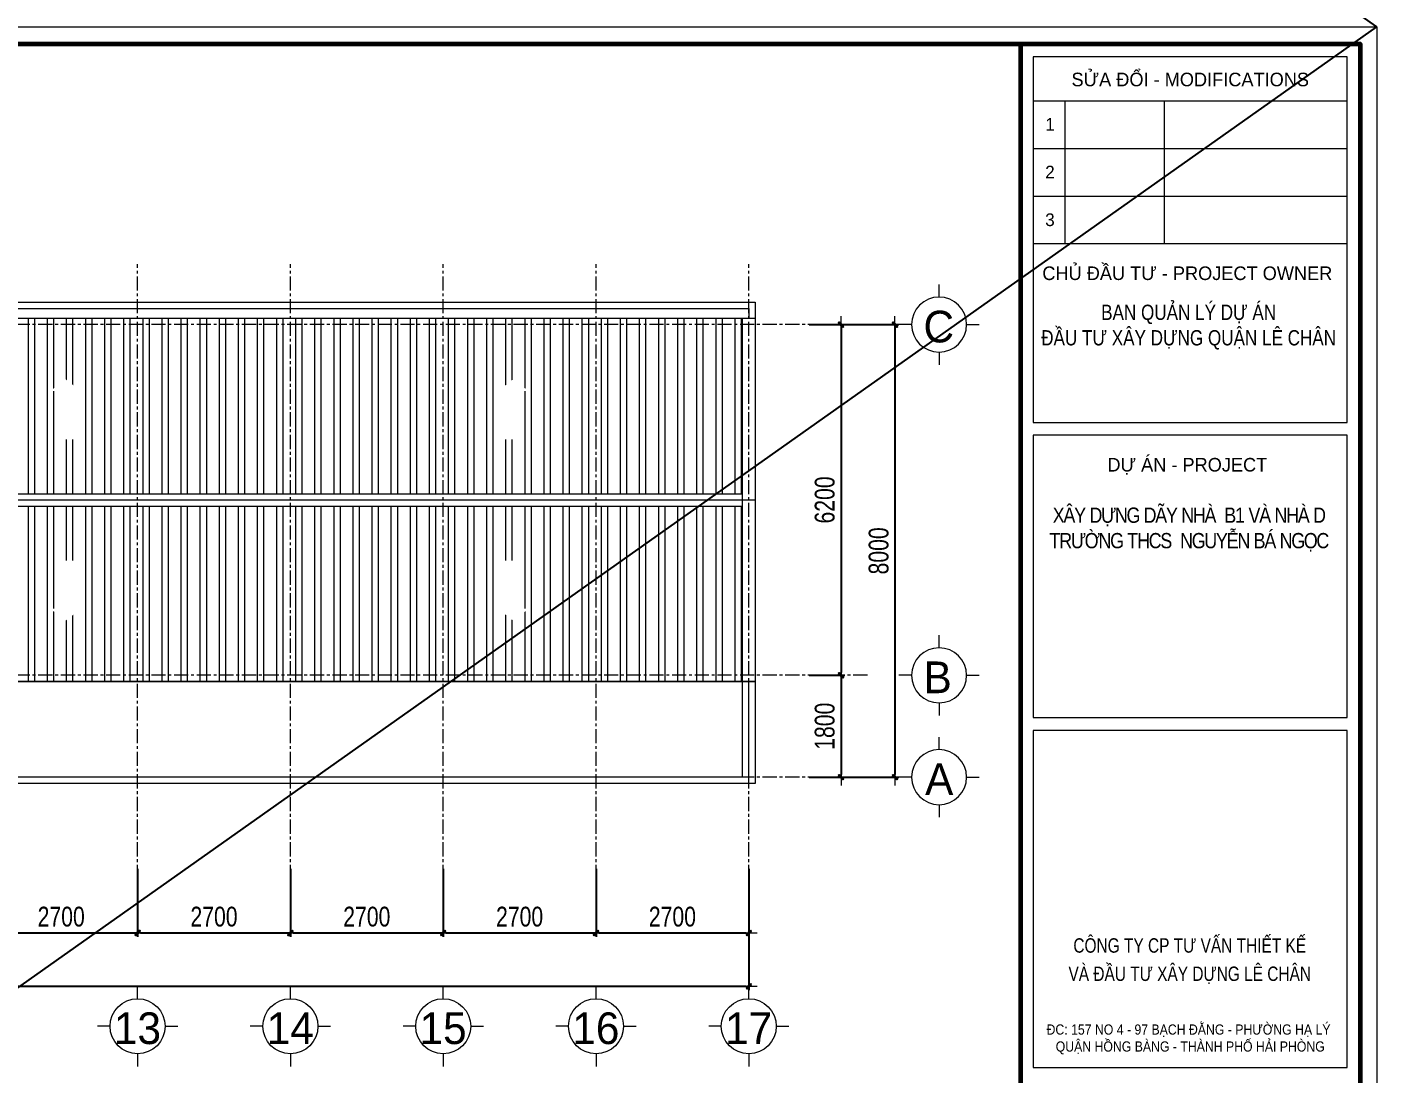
# Model space of a CAD drawing. Header units: millimetres. Extents: x 5243337 to 5938936, y 490824 to 785930.
# Drawn here: x 5824927 to 5848782, y 621507 to 640013 of the extents above; entities that cross this region are included whole.
import ezdxf
from ezdxf.enums import TextEntityAlignment as Align

# ---------------------------------------------------------------- set-up
doc = ezdxf.new("R2010")
doc.units = ezdxf.units.MM
doc.header["$MEASUREMENT"] = 0
doc.header["$PDMODE"] = 32
doc.linetypes.add('CENTER', pattern=[2, 1.25, -0.25, 0.25, -0.25])
doc.layers.get('0').update_dxf_attribs({"lineweight": 0})
doc.layers.get('Defpoints').update_dxf_attribs({"lineweight": 0})
for name, color, linetype, lineweight in [('08. Net Text', 3, 'Continuous', 13), ('dim', 144, 'Continuous', 13), ('hatch1', 136, 'Continuous', 9), ('Khungten_LCDI', 7, 'Continuous', 25), ('LC Dim', 8, 'Continuous', 18), ('LC Hatch', 252, 'Continuous', 9), ('LC ISO', 153, 'Continuous', 13), ('LC Net manh', 9, 'Continuous', 5), ('LC Net thay', 7, 'Continuous', 25), ('LC Text1', 3, 'Continuous', 20), ('text', 1, 'Continuous', 20), ('thay1', 63, 'Continuous', 18), ('truc', 76, 'CENTER', 9)]:
    doc.layers.add(name, color=color, linetype=linetype, lineweight=lineweight)
doc.layers.add('KCS_Plotter', color=11, linetype='Continuous', plot=False)
doc.layers.add('KICHTHUOC', color=9, linetype='Continuous')
doc.styles.add('EG Hai', font='VHAVANB.TTF')
doc.styles.add('HOATBIF', font='hoatbif.shx', dxfattribs={"width": 0.8})
doc.styles.add('Khungten', font='VHAVAN.TTF', dxfattribs={"width": 0.9, "height": 5000})
doc.styles.add('Text Khung Ten', font='VHAVAN.TTF')
doc.styles.add('Title', font='VHBLACK.TTF')
doc.dimstyles.new('1-100', dxfattribs={"dimscale": 100, "dimtxt": 2.5, "dimasz": 0.35, "dimexe": 0.5, "dimexo": 0, "dimgap": 0.8, "dimtad": 1, "dimdec": 0, "dimzin": 0, "dimdsep": 46, "dimtxsty": 'HOATBIF', "dimblk1": 'DOT', "dimblk2": 'DOT', "dimsah": 1, "dimcen": -1, "dimdle": 1, "dimclrd": 256, "dimclre": 256, "dimclrt": 4, "dimadec": 3, "dimazin": 2, "dimtfac": 0.3333333333333333, "dimtdec": 0, "dimtix": 1, "dimtmove": 2, "dimatfit": 3, "dimldrblk": 'DOT', "dimfxl": 1, "dimtvp": 0.8333333333333334, "dimtolj": 1, "dimtzin": 0, "dimarcsym": 0})

# ---------------------------------------------------------------- blocks, each defined once
blk = doc.blocks.new('DOT')
at = {"layer": 'dim'}
for p, q in [((-3, 0), (3, 0)), ((-1, -1), (1, 1))]:
    blk.add_line(p, q, dxfattribs=at)
blk.add_lwpolyline([(0.5, 1), (-1, -0.5), (-0.5, -1), (1, 0.5)], close=True, dxfattribs=at)
blk = doc.blocks.new('*D579')
at = {"layer": 'Defpoints', "color": 0, "ltscale": 300, "transparency": 16777216}
for p in [(5793031.205144582, 625135.9203463446), (5837681.205144582, 625135.9203463446), (5837681.205144582, 623057.2621225046)]:
    blk.add_point(p, dxfattribs=at)
at = {"layer": 'LC Dim', "lineweight": -2, "ltscale": 300, "transparency": 16777216}
for p, q in [((5793031.205144582, 625135.9203463446), (5793031.205144582, 622987.2621225046)), ((5837681.205144582, 625135.9203463446), (5837681.205144582, 622987.2621225046)), ((5793080.205144582, 623057.2621225046), (5837632.205144582, 623057.2621225046))]:
    blk.add_line(p, q, dxfattribs=at)
at = {"layer": 'LC Dim', "lineweight": -2, "ltscale": 300, "transparency": 16777216, "xscale": 49, "yscale": 49, "zscale": 49, "rotation": 180}
blk.add_blockref('DOT', (5793031.205144582, 623057.2621225046), dxfattribs=at)
at = {"layer": 'LC Dim', "lineweight": -2, "ltscale": 300, "transparency": 16777216, "xscale": 49, "yscale": 49, "zscale": 49}
blk.add_blockref('DOT', (5837681.205144582, 623057.2621225046), dxfattribs=at)
at = {"layer": 'LC Dim', "color": 4, "ltscale": 300, "transparency": 16777216, "insert": (5815356.205144582, 623344.2621225046), "char_height": 350, "attachment_point": 5, "style": 'HOATBIF'}
blk.add_mtext('\\A1;44650', dxfattribs=at)
blk = doc.blocks.new('_Dot')
at = {"color": 0, "linetype": 'ByBlock', "lineweight": -2}
blk.add_line((-0.5, 0), (-1, 0), dxfattribs=at)
at = {"color": 0, "linetype": 'ByBlock', "const_width": 0.5}
blk.add_lwpolyline([(-0.25, 0, 1), (0.25, 0, 1)], format="xyb", close=True, dxfattribs=at)
blk = doc.blocks.new('*D592')
at = {"layer": 'Defpoints', "color": 0, "ltscale": 300, "transparency": 16777216}
for p in [(5824181.205144582, 625135.9203463446), (5826881.205144582, 625135.9203463446), (5826881.205144582, 623999.226437846)]:
    blk.add_point(p, dxfattribs=at)
at = {"layer": 'LC Dim', "lineweight": -2, "ltscale": 300, "transparency": 16777216}
for p, q in [((5824181.205144582, 625135.9203463446), (5824181.205144582, 623929.226437846)), ((5826881.205144582, 625135.9203463446), (5826881.205144582, 623929.226437846)), ((5824230.205144582, 623999.226437846), (5826832.205144582, 623999.226437846))]:
    blk.add_line(p, q, dxfattribs=at)
at = {"layer": 'LC Dim', "lineweight": -2, "ltscale": 300, "transparency": 16777216, "xscale": 49, "yscale": 49, "zscale": 49, "rotation": 180}
blk.add_blockref('DOT', (5824181.205144582, 623999.226437846), dxfattribs=at)
at = {"layer": 'LC Dim', "lineweight": -2, "ltscale": 300, "transparency": 16777216, "xscale": 49, "yscale": 49, "zscale": 49}
blk.add_blockref('DOT', (5826881.205144582, 623999.226437846), dxfattribs=at)
at = {"layer": 'LC Dim', "color": 4, "ltscale": 300, "transparency": 16777216, "insert": (5825531.205144582, 624286.226437846), "char_height": 350, "attachment_point": 5, "style": 'HOATBIF'}
blk.add_mtext('\\A1;2700', dxfattribs=at)
blk = doc.blocks.new('*D593')
at = {"layer": 'Defpoints', "color": 0, "ltscale": 300, "transparency": 16777216}
for p in [(5826881.205144582, 625135.9203463446), (5829581.205144582, 625135.9203463446), (5829581.205144582, 623999.226437846)]:
    blk.add_point(p, dxfattribs=at)
at = {"layer": 'LC Dim', "lineweight": -2, "ltscale": 300, "transparency": 16777216}
for p, q in [((5826881.205144582, 625135.9203463446), (5826881.205144582, 623929.226437846)), ((5829581.205144582, 625135.9203463446), (5829581.205144582, 623929.226437846)), ((5826930.205144582, 623999.226437846), (5829532.205144582, 623999.226437846))]:
    blk.add_line(p, q, dxfattribs=at)
at = {"layer": 'LC Dim', "lineweight": -2, "ltscale": 300, "transparency": 16777216, "xscale": 49, "yscale": 49, "zscale": 49, "rotation": 180}
blk.add_blockref('DOT', (5826881.205144582, 623999.226437846), dxfattribs=at)
at = {"layer": 'LC Dim', "lineweight": -2, "ltscale": 300, "transparency": 16777216, "xscale": 49, "yscale": 49, "zscale": 49}
blk.add_blockref('DOT', (5829581.205144582, 623999.226437846), dxfattribs=at)
at = {"layer": 'LC Dim', "color": 4, "ltscale": 300, "transparency": 16777216, "insert": (5828231.205144582, 624286.226437846), "char_height": 350, "attachment_point": 5, "style": 'HOATBIF'}
blk.add_mtext('\\A1;2700', dxfattribs=at)
blk = doc.blocks.new('*D594')
at = {"layer": 'Defpoints', "color": 0, "ltscale": 300, "transparency": 16777216}
for p in [(5829581.205144582, 625135.9203463446), (5832281.205144582, 625135.9203463446), (5832281.205144582, 623999.226437846)]:
    blk.add_point(p, dxfattribs=at)
at = {"layer": 'LC Dim', "lineweight": -2, "ltscale": 300, "transparency": 16777216}
for p, q in [((5829581.205144582, 625135.9203463446), (5829581.205144582, 623929.226437846)), ((5832281.205144582, 625135.9203463446), (5832281.205144582, 623929.226437846)), ((5829630.205144582, 623999.226437846), (5832232.205144582, 623999.226437846))]:
    blk.add_line(p, q, dxfattribs=at)
at = {"layer": 'LC Dim', "lineweight": -2, "ltscale": 300, "transparency": 16777216, "xscale": 49, "yscale": 49, "zscale": 49, "rotation": 180}
blk.add_blockref('DOT', (5829581.205144582, 623999.226437846), dxfattribs=at)
at = {"layer": 'LC Dim', "lineweight": -2, "ltscale": 300, "transparency": 16777216, "xscale": 49, "yscale": 49, "zscale": 49}
blk.add_blockref('DOT', (5832281.205144582, 623999.226437846), dxfattribs=at)
at = {"layer": 'LC Dim', "color": 4, "ltscale": 300, "transparency": 16777216, "insert": (5830931.205144582, 624286.226437846), "char_height": 350, "attachment_point": 5, "style": 'HOATBIF'}
blk.add_mtext('\\A1;2700', dxfattribs=at)
blk = doc.blocks.new('*D595')
at = {"layer": 'Defpoints', "color": 0, "ltscale": 300, "transparency": 16777216}
for p in [(5832281.205144582, 625135.9203463446), (5834981.205144582, 625135.9203463446), (5834981.205144582, 623999.226437846)]:
    blk.add_point(p, dxfattribs=at)
at = {"layer": 'LC Dim', "lineweight": -2, "ltscale": 300, "transparency": 16777216}
for p, q in [((5832281.205144582, 625135.9203463446), (5832281.205144582, 623929.226437846)), ((5834981.205144582, 625135.9203463446), (5834981.205144582, 623929.226437846)), ((5832330.205144582, 623999.226437846), (5834932.205144582, 623999.226437846))]:
    blk.add_line(p, q, dxfattribs=at)
at = {"layer": 'LC Dim', "lineweight": -2, "ltscale": 300, "transparency": 16777216, "xscale": 49, "yscale": 49, "zscale": 49, "rotation": 180}
blk.add_blockref('DOT', (5832281.205144582, 623999.226437846), dxfattribs=at)
at = {"layer": 'LC Dim', "lineweight": -2, "ltscale": 300, "transparency": 16777216, "xscale": 49, "yscale": 49, "zscale": 49}
blk.add_blockref('DOT', (5834981.205144582, 623999.226437846), dxfattribs=at)
at = {"layer": 'LC Dim', "color": 4, "ltscale": 300, "transparency": 16777216, "insert": (5833631.205144582, 624286.226437846), "char_height": 350, "attachment_point": 5, "style": 'HOATBIF'}
blk.add_mtext('\\A1;2700', dxfattribs=at)
blk = doc.blocks.new('*D596')
at = {"layer": 'Defpoints', "color": 0, "ltscale": 300, "transparency": 16777216}
for p in [(5834981.205144582, 625135.9203463446), (5837681.205144582, 625135.9203463446), (5837681.205144582, 623999.226437846)]:
    blk.add_point(p, dxfattribs=at)
at = {"layer": 'LC Dim', "lineweight": -2, "ltscale": 300, "transparency": 16777216}
for p, q in [((5834981.205144582, 625135.9203463446), (5834981.205144582, 623929.226437846)), ((5837681.205144582, 625135.9203463446), (5837681.205144582, 623929.226437846)), ((5835030.205144582, 623999.226437846), (5837632.205144582, 623999.226437846))]:
    blk.add_line(p, q, dxfattribs=at)
at = {"layer": 'LC Dim', "lineweight": -2, "ltscale": 300, "transparency": 16777216, "xscale": 49, "yscale": 49, "zscale": 49, "rotation": 180}
blk.add_blockref('DOT', (5834981.205144582, 623999.226437846), dxfattribs=at)
at = {"layer": 'LC Dim', "lineweight": -2, "ltscale": 300, "transparency": 16777216, "xscale": 49, "yscale": 49, "zscale": 49}
blk.add_blockref('DOT', (5837681.205144582, 623999.226437846), dxfattribs=at)
at = {"layer": 'LC Dim', "color": 4, "ltscale": 300, "transparency": 16777216, "insert": (5836331.205144582, 624286.226437846), "char_height": 350, "attachment_point": 5, "style": 'HOATBIF'}
blk.add_mtext('\\A1;2700', dxfattribs=at)
blk = doc.blocks.new('TTRUC')
at = {"layer": 'LC ISO'}
for p, q in [((0, 6.94551799677526), (0, 10.13175513561828)), ((-6.94551799677526, 0), (-10.13175513561828, 0)), ((6.94551799677526, 0), (10.13175513561828, 0)), ((0, -6.94551799677526), (0, -10.13175513561828))]:
    blk.add_line(p, q, dxfattribs=at)
at = {"layer": 'LC Net manh'}
blk.add_circle((0, 0), 6.94551799677526, dxfattribs=at)
blk = doc.blocks.new('*D727')
at = {"layer": 'Defpoints', "color": 0, "ltscale": 300, "transparency": 16777216}
for p in [(5838750.301871433, 634753.4667810693), (5838750.301871433, 628553.4667810693), (5839310.576873045, 628553.4667810693)]:
    blk.add_point(p, dxfattribs=at)
at = {"layer": 'LC Dim', "lineweight": -2, "ltscale": 300, "transparency": 16777216}
for p, q in [((5838750.301871433, 634753.4667810693), (5839380.576873045, 634753.4667810693)), ((5839310.576873045, 634704.4667810693), (5839310.576873045, 628602.4667810693)), ((5838750.301871433, 628553.4667810693), (5839380.576873045, 628553.4667810693))]:
    blk.add_line(p, q, dxfattribs=at)
at = {"layer": 'LC Dim', "lineweight": -2, "ltscale": 300, "transparency": 16777216, "xscale": 49, "yscale": 49, "zscale": 49}
for p, rotation in [((5839310.576873045, 634753.4667810693), 90), ((5839310.576873045, 628553.4667810693), 270)]:
    blk.add_blockref('DOT', p, dxfattribs=dict(at, rotation=rotation))
at = {"layer": 'LC Dim', "color": 4, "ltscale": 300, "transparency": 16777216, "insert": (5839023.576873044, 631653.4667810675), "char_height": 350, "attachment_point": 5, "rotation": 90, "style": 'HOATBIF'}
blk.add_mtext('\\A1;6200', dxfattribs=at)
blk = doc.blocks.new('*D728')
at = {"layer": 'Defpoints', "color": 0, "ltscale": 300, "transparency": 16777216}
for p in [(5838750.301871433, 628553.4667810693), (5838750.301871433, 626753.4667810693), (5839310.576873046, 626753.4667810693)]:
    blk.add_point(p, dxfattribs=at)
at = {"layer": 'LC Dim', "lineweight": -2, "ltscale": 300, "transparency": 16777216}
for p, q in [((5838750.301871433, 628553.4667810693), (5839380.576873046, 628553.4667810693)), ((5839310.576873046, 628504.4667810693), (5839310.576873046, 626802.4667810693)), ((5838750.301871433, 626753.4667810693), (5839380.576873046, 626753.4667810693))]:
    blk.add_line(p, q, dxfattribs=at)
at = {"layer": 'LC Dim', "lineweight": -2, "ltscale": 300, "transparency": 16777216, "xscale": 49, "yscale": 49, "zscale": 49}
for p, rotation in [((5839310.576873046, 628553.4667810693), 90), ((5839310.576873046, 626753.4667810693), 270)]:
    blk.add_blockref('DOT', p, dxfattribs=dict(at, rotation=rotation))
at = {"layer": 'LC Dim', "color": 4, "ltscale": 300, "transparency": 16777216, "insert": (5839023.576873045, 627653.4667810675), "char_height": 350, "attachment_point": 5, "rotation": 90, "style": 'HOATBIF'}
blk.add_mtext('\\A1;1800', dxfattribs=at)
blk = doc.blocks.new('*D729')
at = {"layer": 'Defpoints', "color": 0, "ltscale": 300, "transparency": 16777216}
for p in [(5838750.301871433, 634753.4667810693), (5838750.301871433, 626753.4667810693), (5840263.764381335, 626753.4667810693)]:
    blk.add_point(p, dxfattribs=at)
at = {"layer": 'LC Dim', "lineweight": -2, "ltscale": 300, "transparency": 16777216}
for p, q in [((5838750.301871433, 634753.4667810693), (5840333.764381335, 634753.4667810693)), ((5840263.764381335, 634704.4667810693), (5840263.764381335, 626802.4667810693)), ((5838750.301871433, 626753.4667810693), (5840333.764381335, 626753.4667810693))]:
    blk.add_line(p, q, dxfattribs=at)
at = {"layer": 'LC Dim', "lineweight": -2, "ltscale": 300, "transparency": 16777216, "xscale": 49, "yscale": 49, "zscale": 49}
for p, rotation in [((5840263.764381335, 634753.4667810693), 90), ((5840263.764381335, 626753.4667810693), 270)]:
    blk.add_blockref('DOT', p, dxfattribs=dict(at, rotation=rotation))
at = {"layer": 'LC Dim', "color": 4, "ltscale": 300, "transparency": 16777216, "insert": (5839976.764381334, 630753.4667810675), "char_height": 350, "attachment_point": 5, "rotation": 90, "style": 'HOATBIF'}
blk.add_mtext('\\A1;8000', dxfattribs=at)
blk = doc.blocks.new('ha tang Nui Beo')
at = {"layer": 'Defpoints', "lineweight": 0}
blk.add_lwpolyline([(-1199.999999587424, -14849.99999999255), (-1199.999999587424, 14849.99999999255), (40799.99891110789, 14849.99999999255), (40799.99891110789, -14849.99999999255)], close=True, dxfattribs=at)
at = {"layer": 'Khungten_LCDI', "color": 5, "lineweight": 60}
blk.add_line((36600.02574175131, 14649.99999999255), (36600.02574175131, -14649.99999999255), dxfattribs=at)
at = {"layer": 'Khungten_LCDI', "color": 5, "lineweight": 25}
blk.add_line((40599.99891116749, -14649.99999999255), (40599.99891116749, 14649.99999999255), dxfattribs=at)
at = {"layer": 'Khungten_LCDI', "color": 9, "lineweight": 15}
for p, q in [((36750.02505053021, 13981.27522657346), (40449.99983133143, 13981.27522657346)), ((37122.65751582664, 13981.27522657346), (37122.65751582664, 12296.7724096165)), ((38292.76921143662, 13981.27522657346), (38292.76921143662, 12296.7724096165)), ((36750.02505053021, 13419.77428758773), (40449.99983133515, 13419.77428758773)), ((36750.02505053021, 12858.273348602), (40449.99983133934, 12858.273348602)), ((36750.02505053021, 12296.7724096165), (40449.99983134307, 12296.7724096165))]:
    blk.add_line(p, q, dxfattribs=at)
at = {"layer": 'Khungten_LCDI', "color": 5, "lineweight": 60}
blk.add_lwpolyline([(-4.656612873077393e-09, -14649.99999999255), (-4.656612873077393e-09, 14649.99999999255), (40599.99891116749, 14649.99999999255), (40599.99891116749, -14649.99999999255)], close=True, dxfattribs=at)
at = {"layer": 'Khungten_LCDI', "color": 9, "lineweight": 15}
for points in [[(36750.02505053021, 10190.3622481653), (40449.99983135797, 10190.3622481653), (40449.99983132817, 14500.0006648202), (36750.02505053021, 14500.0006648202)], [(36750.02488002088, 6711.542383133434), (40449.99966081884, 6711.542383133434), (40449.99966081884, 10040.36298360582), (36750.02488002088, 10040.36298360582)], [(36750.02493607532, 2587.221534686396), (40449.99971687328, 2587.221534686396), (40449.99971687328, 6561.543263341067), (36750.02493607532, 6561.543263341067)]]:
    blk.add_lwpolyline(points, close=True, dxfattribs=at)
at = {"color": 7, "style": 'Khungten'}
for s, p in [('söa ®æi - modifications', (38600.01244092919, 14151.46188049228)), ('chñ ®Çu t\xad - project owner', (38565.57116673328, 11868.21707759518)), ('dù ¸n - project', (38565.57099622395, 9611.807581334375))]:
    blk.add_text(s, height=159.9999958502171, dxfattribs=at).set_placement(p, align=Align.CENTER)
at = {"color": 7, "style": 'Title', "width": 0.8}
for s, p in [('c«ng ty cp t\xad vÊn thiÕt kÕ', (38594.21910526883, 3941.87369275745)), ('vµ ®Çu t\xad x©y dùng lª ch©n', (38594.21910526883, 3608.587434768677))]:
    blk.add_text(s, height=169.9999955908556, dxfattribs=at).set_placement(p, align=Align.CENTER)
at = {"color": 4, "attachment_point": 5, "style": 'Khungten'}
for s, insert, char_height, width in [('{\\f.VnArialH|b0|i0|c0|p34;\\W0.8;ban qu¶n lý dù ¸n\\P®Çu t\xad x©y dùng quËn lª ch©n}', (38581.03580347686, 11313.03637691727), 179.9999953344264, 3884.843541191056), ('{\\f.VnArialH|b0|i0|c0|p34;\\W0.84;\\T0.9;x©y dùng d·y nhµ  b1 vµ nhµ d\\Ptr\xadêng thcs  nguyÔn b¸ ngäc}', (38581.55877956655, 8927.428303934168), 179.9999953344265, 4307.877269341119)]:
    blk.add_mtext(s, dxfattribs=dict(at, insert=insert, char_height=char_height, width=width))
at = {"color": 7, "insert": (38600.0123264743, 3096.45697963913), "char_height": 120, "attachment_point": 2, "style": 'Khungten'}
blk.add_mtext_dynamic_manual_height_columns('®c: 157 no 4 - 97 b¹ch ®»ng - ph\xadêng h¹ lý   quËn hång bµng - thµnh phè h¶i phßng ', width=3421.65187456971, gutter_width=25, heights=[0], dxfattribs=at)
at = {"color": 7, "style": 'Khungten', "width": 0.8}
for tag, p in [('REVISION', (39498.75262444746, -10746.30395446718)), ('NGAYHT', (39546.0741361035, -11609.37091637403))]:
    blk.add_attdef(tag, text='', height=199.998925739526, dxfattribs=at).set_placement(p, align=Align.CENTER)
at = {"layer": '08. Net Text', "color": 7, "style": 'Text Khung Ten'}
blk.add_text('1', height=150, dxfattribs=at).set_placement((36891.65184058435, 13626.77415016084))
at = {"layer": '08. Net Text', "color": 7, "ltscale": 2, "style": 'Text Khung Ten'}
for s, p in [('2', (36891.65184058435, 13065.27321117511)), ('3', (36891.65184058435, 12503.77227218938))]:
    blk.add_text(s, height=150, dxfattribs=at).set_placement(p)
at = {"layer": 'LC Text1', "style": 'Title', "width": 1.48591522556321}
for tag, p, p2 in [('TENBANVE1', (36912.65764486324, -8885.760238945484), (40339.14494543802, -8885.760238945484)), ('TENBANVE2', (36912.65764486324, -9562.465564332902), (40339.14494543802, -9562.465564332902))]:
    blk.add_attdef(tag, text='', height=249.9999935159641, dxfattribs=at).set_placement(p, p2, align=Align.FIT)
at = {"layer": 'LC Text1', "style": 'Title', "width": 0.7}
blk.add_attdef('SOBANVE', text='', height=249.9999935159641, dxfattribs=at).set_placement((39561.9822352482, -13896.18071823567), align=Align.CENTER)

msp = doc.modelspace()

# ---------------------------------------------------------------- hatches: boundary and pattern name
at = {"layer": 'hatch1'}
h = msp.add_hatch(dxfattribs=at)
h.set_pattern_fill('ANSI32', color=256, scale=900, angle=45)
h.set_pattern_definition([(90, (174189.0674011018, -22090.28837875405), (-337.5000000000001, 0), []), (90, (174301.5674009128, -21977.78837894287), (-337.5000000000001, 0), [])])
h.paths.add_polyline_path([(5837571.205144582, 631763.4667810691), (5837571.205144582, 634863.4667810691), (5793141.205144582, 634863.4667810691), (5793141.205144582, 631763.4667810691)])
h.paths.add_polyline_path([(5800159.567401103, 632726.1429873181), (5799818.863183649, 632726.1429873181), (5799818.863183649, 633576.2802551739), (5799720.553638706, 633576.2802551739), (5799989.215292376, 633788.1842813636), (5800257.876946046, 633576.2802551739), (5800159.567401103, 633576.2802551739)], flags=16)
h.paths.add_polyline_path([(5807680.405747432, 633576.2802551739), (5807949.067401102, 633788.1842813636), (5808217.729054772, 633576.2802551739), (5808119.419509829, 633576.2802551739), (5808119.419509829, 632726.1429873181), (5807778.715292376, 632726.1429873181), (5807778.715292376, 633576.2802551739)], flags=16)
h.paths.add_polyline_path([(5815944.905747432, 633576.2802551739), (5816213.567401102, 633788.1842813636), (5816482.229054772, 633576.2802551739), (5816383.919509829, 633576.2802551739), (5816383.919509829, 632726.1429873181), (5816043.215292376, 632726.1429873181), (5816043.215292376, 633576.2802551739)], flags=16)
h.paths.add_polyline_path([(5825339.405747432, 633576.2802551739), (5825608.067401102, 633788.1842813636), (5825876.729054772, 633576.2802551739), (5825778.419509829, 633576.2802551739), (5825778.419509829, 632726.1429873181), (5825437.715292376, 632726.1429873181), (5825437.715292376, 633576.2802551739)], flags=16)
h.paths.add_polyline_path([(5833252.405747432, 633576.2802551739), (5833521.067401102, 633788.1842813636), (5833789.729054772, 633576.2802551739), (5833691.419509829, 633576.2802551739), (5833691.419509829, 632726.1429873181), (5833350.715292376, 632726.1429873181), (5833350.715292376, 633576.2802551739)], flags=16)
h.paths.add_polyline_path([(5817581.205144582, 628443.4667810691), (5837571.205144582, 628443.4667810691), (5837571.205144582, 631543.4667810691), (5793141.205144582, 631543.4667810691), (5793141.205144582, 628443.4667810691)])
h.paths.add_polyline_path([(5800257.876946046, 629730.6533069613), (5799989.215292376, 629518.7492807716), (5799720.553638706, 629730.6533069612), (5799818.863183649, 629730.6533069612), (5799818.863183649, 630580.790574817), (5800159.567401103, 630580.7905748171), (5800159.567401103, 629730.6533069613)], flags=16)
h.paths.add_polyline_path([(5807778.715292376, 630580.7905748182), (5808119.419509829, 630580.7905748183), (5808119.419509829, 629730.6533069625), (5808217.729054772, 629730.6533069625), (5807949.067401102, 629518.7492807728), (5807680.405747432, 629730.6533069623), (5807778.715292376, 629730.6533069623)], flags=16)
h.paths.add_polyline_path([(5816043.215292376, 630580.7905748193), (5816383.919509829, 630580.7905748194), (5816383.919509829, 629730.6533069636), (5816482.229054772, 629730.6533069636), (5816213.567401102, 629518.7492807739), (5815944.905747432, 629730.6533069635), (5816043.215292376, 629730.6533069635)], flags=16)
h.paths.add_polyline_path([(5825437.715292376, 630580.7905748207), (5825778.419509829, 630580.7905748208), (5825778.419509829, 629730.653306965), (5825876.729054772, 629730.653306965), (5825608.067401102, 629518.7492807753), (5825339.405747432, 629730.6533069649), (5825437.715292376, 629730.6533069649)], flags=16)
h.paths.add_polyline_path([(5833350.715292376, 630580.7905748216), (5833691.419509829, 630580.7905748218), (5833691.419509829, 629730.653306966), (5833789.729054772, 629730.653306966), (5833521.067401102, 629518.7492807762), (5833252.405747432, 629730.6533069658), (5833350.715292376, 629730.6533069658)], flags=16)

# ---------------------------------------------------------------- linework, layer by layer
at = {"layer": 'KCS_Plotter'}
msp.add_line((5848781.516918764, 640013.2119384301), (5785781.528826436, 684563.2119385356), dxfattribs=at)
at = {"layer": 'LC ISO'}
for p, q in [((5837571.205144582, 626753.4667810691), (5837571.205144582, 634863.4667810691)), ((5793141.205144582, 631763.4667810691), (5837571.205144582, 631763.4667810691)), ((5793141.205144582, 631543.4667810691), (5837571.205144582, 631543.4667810691))]:
    msp.add_line(p, q, dxfattribs=at)
at = {"layer": 'thay1'}
for p, q in [((5837791.205144582, 634863.4667810691), (5792921.205144582, 634863.4667810691)), ((5792921.205144582, 631653.4667810691), (5837791.205144582, 631653.4667810691)), ((5837681.205144582, 626753.4667810691), (5837681.205144582, 628443.4667810691))]:
    msp.add_line(p, q, dxfattribs=at)
for points in [[(5817581.205144582, 628443.4667810691), (5792921.205144582, 628443.4667810691), (5792921.205144582, 635148.4667810691), (5837791.205144582, 635148.4667810691), (5837791.205144582, 628443.4667810691), (5817581.205144582, 628443.4667810691)], [(5793031.205144582, 634863.4667810691), (5793031.205144582, 635038.4667810691), (5837681.205144582, 635038.4667810691), (5837681.205144582, 634863.4667810691)], [(5837681.205144582, 626753.4667810691), (5793031.205144582, 626753.4667810691), (5793031.205144582, 628443.4667810691)]]:
    msp.add_lwpolyline(points, dxfattribs=at)
msp.add_lwpolyline([(5792921.205144582, 628443.4667810691), (5837791.205144582, 628443.4667810691), (5837791.205144582, 626643.4667810691), (5792921.205144582, 626643.4667810691)], close=True, dxfattribs=at)
at = {"layer": 'truc', "ltscale": 200}
for p, q in [((5826881.205144582, 624953.639785815), (5826881.205144582, 635820.3855128621)), ((5829581.205144582, 624953.639785815), (5829581.205144582, 635820.3855128621)), ((5832281.205144582, 624953.639785815), (5832281.205144582, 635820.3855128621)), ((5834981.205144582, 624953.639785815), (5834981.205144582, 635820.3855128621)), ((5837681.205144582, 624953.639785815), (5837681.205144582, 635820.3855128621)), ((5839775.698090752, 634753.4667810691), (5791401.833416088, 634753.4667810691)), ((5839775.698090752, 628553.4667810691), (5791401.833416088, 628553.4667810691)), ((5839775.698090752, 626753.4667810691), (5791401.833416088, 626753.4667810691))]:
    msp.add_line(p, q, dxfattribs=at)

# ---------------------------------------------------------------- block references
at = {"layer": 'KICHTHUOC', "ltscale": 300, "yscale": 70, "zscale": 70}
for p, xscale in [((5841042.987240856, 634753.4667810691), -70), ((5841042.987240856, 628553.4667810691), -70), ((5841042.987240856, 626753.4667810691), -70), ((5826881.205144582, 622351.2059296782), 70), ((5829581.205144582, 622351.2059296782), 70), ((5832281.205144582, 622351.2059296782), 70), ((5834981.205144582, 622351.2059296782), 70), ((5837681.205144582, 622351.2059296782), 70)]:
    msp.add_blockref('TTRUC', p, dxfattribs=dict(at, xscale=xscale))

# ---------------------------------------------------------------- texts
at = {"layer": 'text', "ltscale": 0.2, "style": 'EG Hai'}
for s, p in [('c', (5841038.240671839, 634270.0246669045)), ('b', (5841018.624016188, 628070.0246669045)), ('a', (5841046.013308983, 626270.0246669045)), ('13', (5826878.549202032, 621867.7638155136)), ('14', (5829578.549202032, 621867.7638155136)), ('15', (5832278.549202032, 621867.7638155136)), ('16', (5834978.549202032, 621867.7638155136)), ('17', (5837678.549202032, 621867.7638155136))]:
    msp.add_text(s, height=560, dxfattribs=at).set_placement(p, align=Align.BOTTOM_CENTER)

# ---------------------------------------------------------------- dimensions: what is measured, and where the dimension line sits
at = {"layer": 'LC Dim', "ltscale": 300}
for base, p1, p2, picture, middle in [((5839310.576873045, 628553.4667810693), (5838750.301871431, 634753.4667810691), (5838750.301871431, 628553.4667810691), '*D727', (5839023.576873044, 631653.4667810675)), ((5840263.764381335, 626753.4667810693), (5838750.301871431, 634753.4667810691), (5838750.301871431, 626753.4667810691), '*D729', (5839976.764381334, 630753.4667810675)), ((5839310.576873046, 626753.4667810693), (5838750.301871431, 628553.4667810691), (5838750.301871431, 626753.4667810691), '*D728', (5839023.576873045, 627653.4667810675))]:
    dim = msp.add_linear_dim(base=base, p1=p1, p2=p2, angle=90, dimstyle='1-100', override={"dimscale": 140}, dxfattribs=at)
    dim.commit()
    dim.dimension.update_dxf_attribs({"geometry": picture, "text_midpoint": middle})
for base, p1, p2, picture, middle in [((5837681.205144582, 623057.2621225046), (5793031.205144582, 625135.9203463446), (5837681.205144582, 625135.9203463446), '*D579', (5815356.205144582, 623344.2621225046)), ((5826881.205144582, 623999.226437846), (5824181.205144582, 625135.9203463446), (5826881.205144582, 625135.9203463446), '*D592', (5825531.205144582, 624286.226437846)), ((5829581.205144582, 623999.226437846), (5826881.205144582, 625135.9203463446), (5829581.205144582, 625135.9203463446), '*D593', (5828231.205144582, 624286.226437846)), ((5832281.205144582, 623999.226437846), (5829581.205144582, 625135.9203463446), (5832281.205144582, 625135.9203463446), '*D594', (5830931.205144582, 624286.226437846)), ((5834981.205144582, 623999.226437846), (5832281.205144582, 625135.9203463446), (5834981.205144582, 625135.9203463446), '*D595', (5833631.205144582, 624286.226437846)), ((5837681.205144582, 623999.226437846), (5834981.205144582, 625135.9203463446), (5837681.205144582, 625135.9203463446), '*D596', (5836331.205144582, 624286.226437846))]:
    dim = msp.add_linear_dim(base=base, p1=p1, p2=p2, dimstyle='1-100', override={"dimscale": 140}, dxfattribs=at)
    dim.commit()
    dim.dimension.update_dxf_attribs({"geometry": picture, "text_midpoint": middle})

# ---------------------------------------------------------------- next in the draw order: wipeouts: each hides what was drawn before it
at = {"ltscale": 500}
for points in [[(5825437.715292376, 632726.1429873181), (5825778.419509829, 632726.1429873181), (5825778.419509829, 633576.2802551739), (5825876.729054772, 633576.2802551739), (5825608.067401102, 633788.1842813636), (5825339.405747432, 633576.2802551739), (5825437.715292376, 633576.2802551739)], [(5833350.715292376, 632726.1429873181), (5833691.419509829, 632726.1429873181), (5833691.419509829, 633576.2802551739), (5833789.729054772, 633576.2802551739), (5833521.067401102, 633788.1842813636), (5833252.405747432, 633576.2802551739), (5833350.715292376, 633576.2802551739)], [(5825437.715292376, 630580.7905748208), (5825778.419509829, 630580.7905748208), (5825778.419509829, 629730.653306965), (5825876.729054772, 629730.653306965), (5825608.067401102, 629518.7492807753), (5825339.405747432, 629730.653306965), (5825437.715292376, 629730.653306965)], [(5833350.715292376, 630580.7905748218), (5833691.419509829, 630580.7905748218), (5833691.419509829, 629730.653306966), (5833789.729054772, 629730.653306966), (5833521.067401102, 629518.7492807762), (5833252.405747432, 629730.653306966), (5833350.715292376, 629730.653306966)]]:
    msp.add_wipeout(points, dxfattribs=at).dxf.layer = 'LC Hatch'

# ---------------------------------------------------------------- next in the draw order: linework, layer by layer
at = {"layer": 'KCS_Plotter'}
msp.add_line((5785781.51855254, 595463.2119383246), (5848781.516918764, 640013.2119384301), dxfattribs=at)

# ---------------------------------------------------------------- next in the draw order: block references
at = {"layer": 'LC Net thay', "xscale": 1.500000000004304, "yscale": 1.500000000004304, "zscale": 1.500000000004304}
msp.add_blockref('ha tang Nui Beo', (5787581.518551926, 617738.2119383774), dxfattribs=at)

doc.saveas('drawing.dxf')
